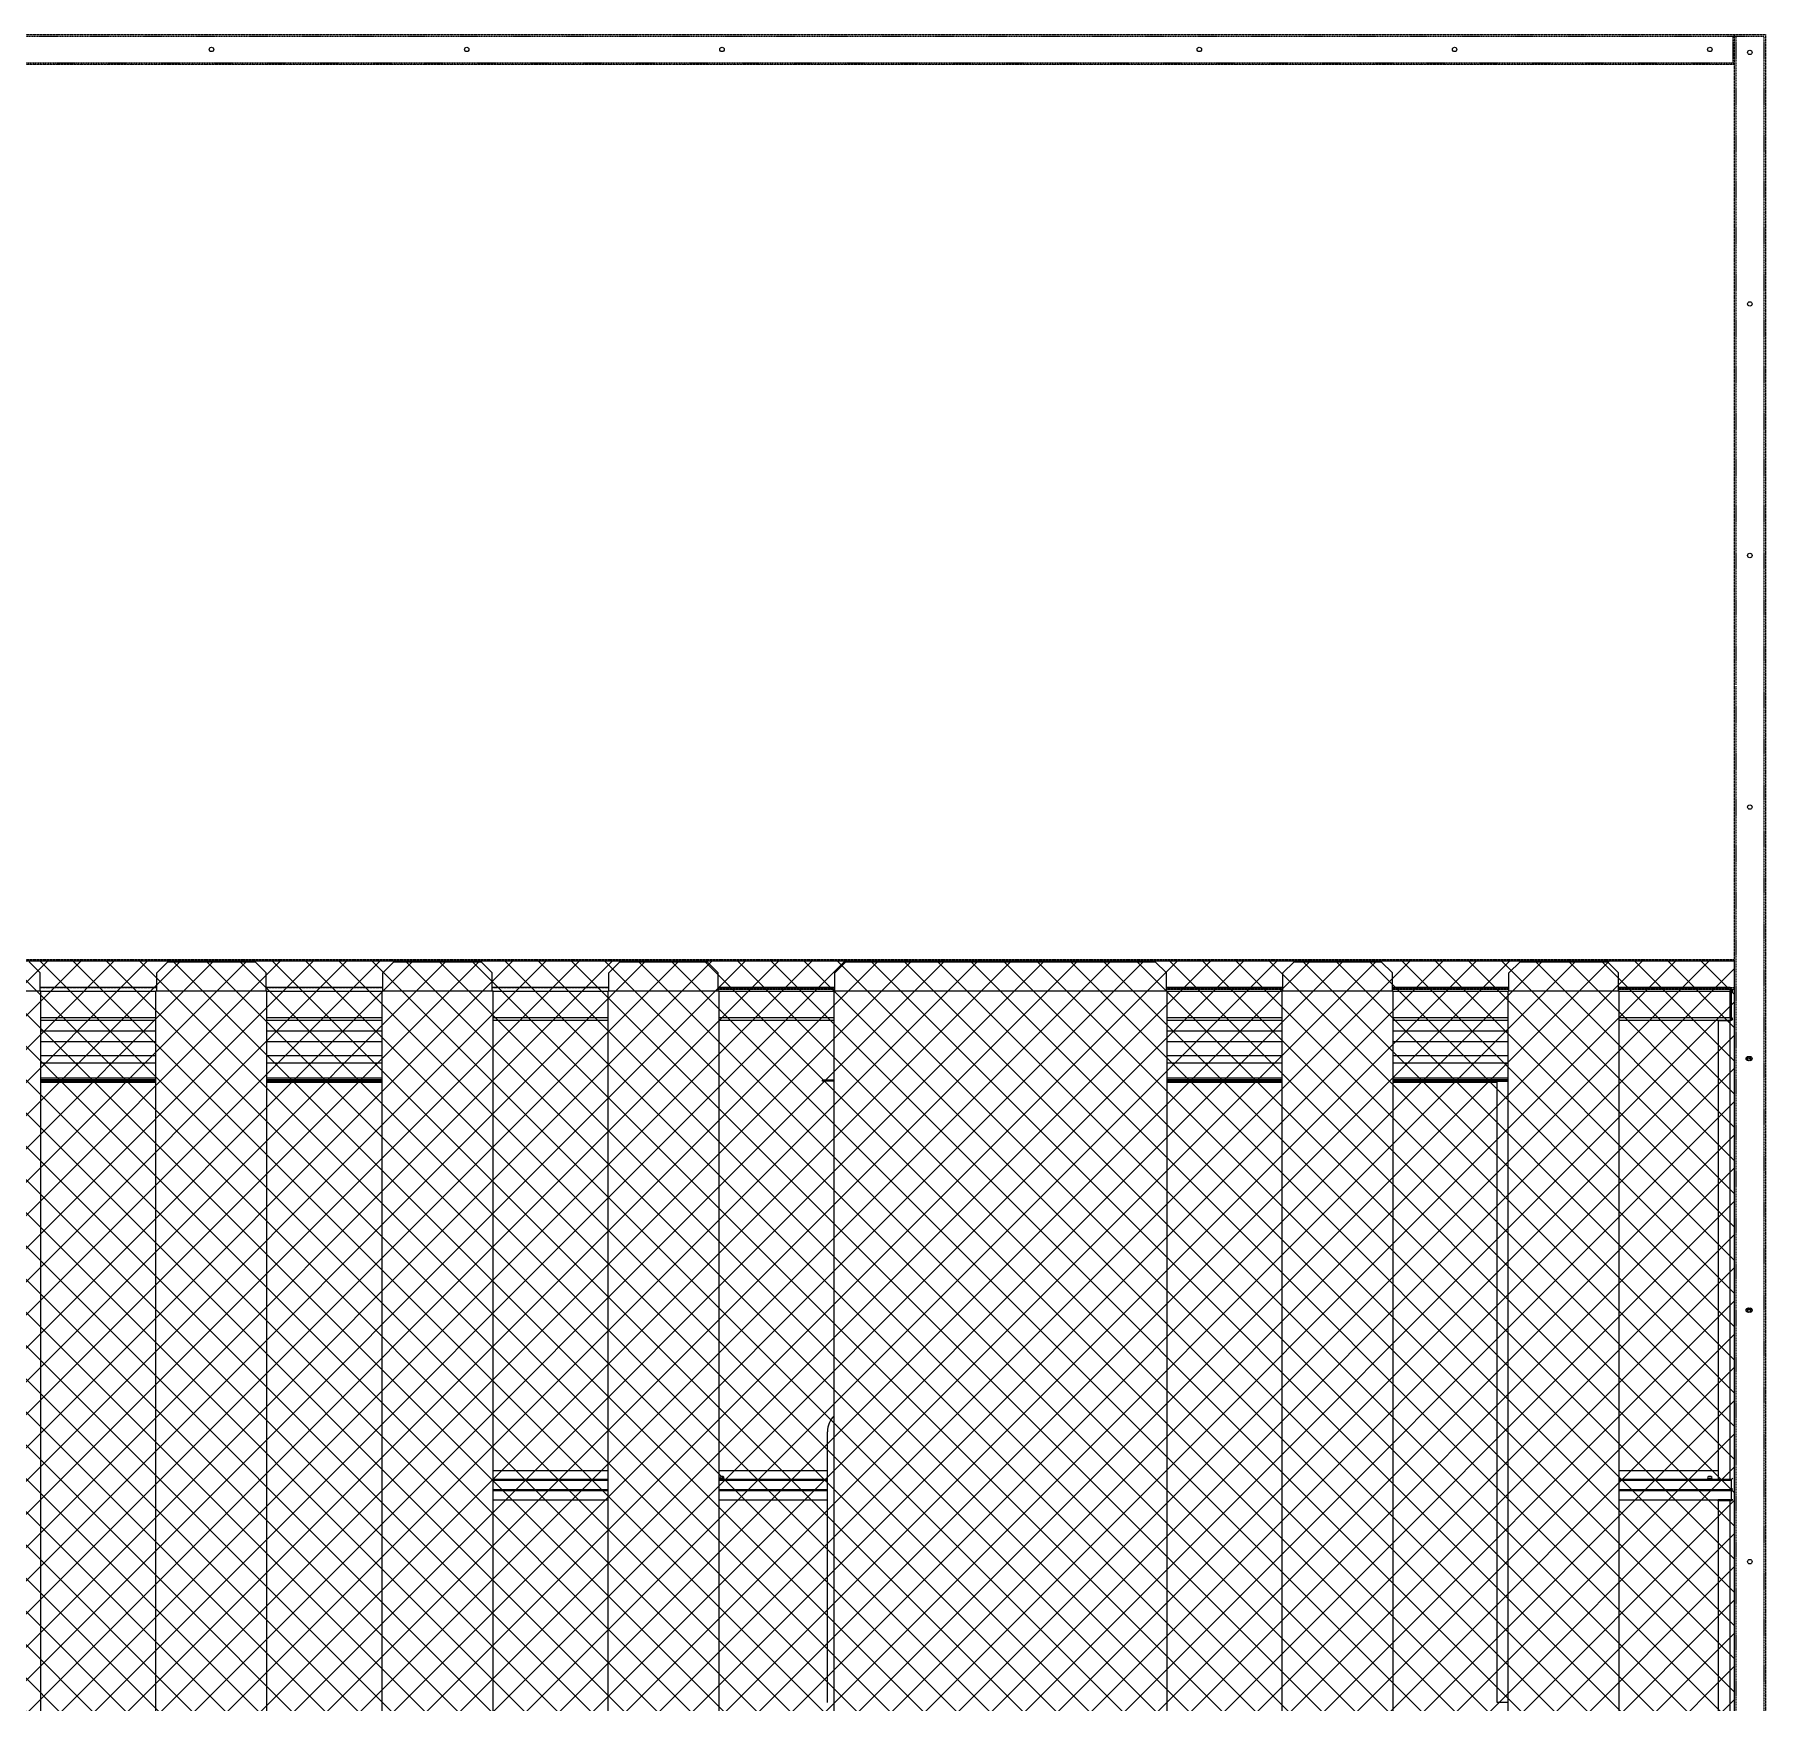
# Model space of a CAD drawing. Header units: millimetres. Extents: x -662582 to 33115, y -140469 to 24125.
# Drawn here: x 23709 to 26048, y 11156 to 13410 of the extents above; entities that cross this region are included whole.
import ezdxf

# ---------------------------------------------------------------- set-up
doc = ezdxf.new("R2010")
doc.units = ezdxf.units.MM
for name, pattern in [('CENTER', [2, 1.25, -0.25, 0.25, -0.25]), ('HIDDEN', [0.375, 0.25, -0.125]), ('HIDDENX2', [0.75, 0.5, -0.25])]:
    doc.linetypes.add(name, pattern=pattern)
doc.layers.add('center', color=1, linetype='CENTER')
doc.layers.add('HIDD', color=2, linetype='HIDDENX2')

# ---------------------------------------------------------------- blocks, each defined once
blk = doc.blocks.new('2')
at = {"lineweight": 20}
h = blk.add_hatch(dxfattribs=at)
h.set_pattern_fill('ANSI37', scale=10)
h.set_pattern_definition([(45, (-1559834.24, -423187.467), (-22.4506403, 22.4506403), []), (135, (-1559834.24, -423187.467), (-22.4506403, -22.4506403), [])])
h.paths.add_polyline_path([(26006.3, 9888.4), (26006.3, 12158.4), (21890.3, 12158.4), (21890.3, 9888.4)])
for p, q in [((21890.3, 12158.4), (26006.3, 12158.4)), ((23716.8, 12142.4), (23701.8, 12157.4)), ((23716.8, 12117.4), (23716.8, 12142.4)), ((23874.3, 12142.4), (23889.3, 12157.4)), ((23874.3, 12117.4), (23874.3, 12142.4)), ((23889.3, 12157.4), (24007.3, 12157.4)), ((24022.3, 12142.4), (24007.3, 12157.4)), ((24022.3, 12117.4), (24022.3, 12142.4)), ((24179.8, 12142.4), (24194.8, 12157.4)), ((24179.8, 12117.4), (24179.8, 12142.4)), ((24194.8, 12157.4), (24312.8, 12157.4)), ((24327.8, 12142.4), (24312.8, 12157.4)), ((24327.8, 12117.4), (24327.8, 12142.4)), ((24485.3, 12142.4), (24500.3, 12157.4)), ((24485.3, 12117.4), (24485.3, 12142.4)), ((24500.3, 12157.4), (24618.3, 12157.4)), ((24633.3, 12142.4), (24618.3, 12157.4)), ((24633.3, 12117.4), (24633.3, 12142.4)), ((24790.8, 12142.4), (24805.8, 12157.4)), ((24790.8, 12117.4), (24790.8, 12142.4)), ((24805.8, 12157.4), (25223.8, 12157.4)), ((25238.8, 12142.4), (25223.8, 12157.4)), ((25238.8, 12117.4), (25238.8, 12142.4)), ((25396.3, 12142.4), (25411.3, 12157.4)), ((25396.3, 12117.4), (25396.3, 12142.4)), ((25411.3, 12157.4), (25529.3, 12157.4)), ((25544.3, 12142.4), (25529.3, 12157.4)), ((25544.3, 12117.4), (25544.3, 12142.4)), ((25701.8, 12142.4), (25716.8, 12157.4)), ((25701.8, 12117.4), (25701.8, 12142.4)), ((25716.8, 12157.4), (25834.8, 12157.4)), ((25849.8, 12142.4), (25834.8, 12157.4)), ((25849.8, 12117.4), (25849.8, 12142.4)), ((26006.3, 12158.4), (26006.3, 9888.4)), ((23717.8, 12117.4), (23567.8, 12117.4)), ((23717.8, 9944.4), (23717.8, 12117.4)), ((23873.3, 9944.4), (23873.3, 12117.4)), ((24023.3, 12117.4), (23873.3, 12117.4)), ((24023.3, 9944.4), (24023.3, 12117.4)), ((24178.8, 9944.4), (24178.8, 12117.4)), ((24328.8, 12117.4), (24178.8, 12117.4)), ((24328.8, 9944.4), (24328.8, 12117.4)), ((24484.3, 9944.4), (24484.3, 12117.4)), ((24634.3, 12117.4), (24484.3, 12117.4)), ((24634.3, 9944.4), (24634.3, 12117.4)), ((24789.8, 9944.4), (24789.8, 12117.4)), ((25239.8, 12117.4), (24789.8, 12117.4)), ((25239.8, 9944.4), (25239.8, 12117.4)), ((25395.3, 9944.4), (25395.3, 12117.4)), ((25545.3, 12117.4), (25395.3, 12117.4)), ((25545.3, 9944.4), (25545.3, 12117.4)), ((25700.8, 9944.4), (25700.8, 12117.4)), ((25850.8, 12117.4), (25700.8, 12117.4)), ((25850.8, 9944.4), (25850.8, 12117.4))]:
    blk.add_line(p, q, dxfattribs=at)
at = {"color": 7, "lineweight": 20}
for p, q in [((23874.3, 12122.4), (23716.8, 12122.4)), ((23873.3, 12117), (23717.8, 12117)), ((24179.8, 12122.4), (24022.3, 12122.4)), ((24178.8, 12117), (24023.3, 12117)), ((24485.3, 12122.4), (24327.8, 12122.4)), ((24484.3, 12117), (24328.8, 12117)), ((24790.8, 12122.4), (24633.3, 12122.4)), ((24790.8, 12120.4), (24633.3, 12120.4)), ((24789.8, 12117), (24634.3, 12117)), ((25396.3, 12122.4), (25238.8, 12122.4)), ((25396.3, 12120.4), (25238.8, 12120.4)), ((25395.3, 12117), (25239.8, 12117)), ((25701.8, 12122.4), (25544.3, 12122.4)), ((25701.8, 12120.4), (25544.3, 12120.4)), ((25700.8, 12117), (25545.3, 12117)), ((26000.6, 12122.4), (25849.8, 12122.4)), ((25998.9, 12120.4), (25849.8, 12120.4)), ((26000.6, 12117), (25850.8, 12117)), ((23717.8, 12081.8), (23873.3, 12081.8)), ((23717.8, 12078.4), (23873.3, 12078.4)), ((24023.3, 12081.8), (24178.8, 12081.8)), ((24023.3, 12078.4), (24178.8, 12078.4)), ((24328.8, 12081.8), (24484.3, 12081.8)), ((24328.8, 12078.4), (24484.3, 12078.4)), ((24634.3, 12081.8), (24789.8, 12081.8)), ((24634.3, 12078.4), (24789.8, 12078.4)), ((25239.8, 12081.8), (25395.3, 12081.8)), ((25239.8, 12078.4), (25395.3, 12078.4)), ((25545.3, 12081.8), (25700.8, 12081.8)), ((25545.3, 12078.4), (25700.8, 12078.4)), ((25850.8, 12081.8), (26000.6, 12081.8)), ((25850.8, 12078.4), (26000.6, 12078.4))]:
    blk.add_line(p, q, dxfattribs=at)
at = {"color": 7, "lineweight": 20, "ltscale": 0.000824214}
blk.add_line((26000.9, 12120.4), (25998.9, 12120.4), dxfattribs=at)
at = {"color": 7, "lineweight": 20, "ltscale": 0.001131}
for p, q in [((26000.6, 12119.8), (26000.6, 12117)), ((26002.6, 12119.8), (26002.6, 12117))]:
    blk.add_line(p, q, dxfattribs=at)
at = {"color": 7, "lineweight": 20, "ltscale": 0.000414935}
for p, q in [((26001.3, 12119.4), (26000.6, 12118.7)), ((26003.3, 12119.4), (26002.6, 12118.7))]:
    blk.add_line(p, q, dxfattribs=at)
at = {"color": 7, "lineweight": 20, "ltscale": 0.014667}
for p, q in [((26000.6, 12081.8), (26000.6, 12117)), ((26002.6, 12081.8), (26002.6, 12117))]:
    blk.add_line(p, q, dxfattribs=at)
at = {"color": 7, "lineweight": 20, "ltscale": 0.000708334}
for p, q in [((26002.3, 12117), (26000.6, 12117)), ((26004.3, 12117), (26002.6, 12117)), ((26004.3, 11444.3), (26002.6, 11444.3))]:
    blk.add_line(p, q, dxfattribs=at)
at = {"color": 7, "lineweight": 20, "ltscale": 0.000566661}
blk.add_line((26002.3, 12120.4), (26001, 12120.4), dxfattribs=at)
at = {"color": 7, "lineweight": 20, "ltscale": 0.000125615}
blk.add_line((26002.3, 12120.4), (26002.3, 12120.1), dxfattribs=at)
at = {"color": 7, "lineweight": 20, "ltscale": 0.01525}
blk.add_line((26002.3, 12117), (26002.3, 12080.4), dxfattribs=at)
at = {"color": 7, "lineweight": 20, "ltscale": 0.000125312}
blk.add_line((26002.6, 12117), (26002.3, 12117), dxfattribs=at)
at = {"color": 7, "lineweight": 20, "ltscale": 0.000341772}
blk.add_line((25984.3, 12077.6), (25984.3, 12078.4), dxfattribs=at)
at = {"color": 7, "lineweight": 20, "ltscale": 0.006917}
for p, q in [((26000.9, 12077.6), (25984.3, 12077.6)), ((25984.3, 11457.7), (26000.9, 11457.7)), ((26000.9, 11430), (25984.3, 11430)), ((26000.9, 11428.7), (25984.3, 11428.7))]:
    blk.add_line(p, q, dxfattribs=at)
at = {"color": 7, "lineweight": 20, "ltscale": 0.258309}
for p, q in [((25984.3, 12077.6), (25984.3, 11457.7)), ((26000.9, 11457.7), (26000.9, 12077.6))]:
    blk.add_line(p, q, dxfattribs=at)
at = {"color": 7, "lineweight": 20, "ltscale": 0.001417}
for p, q in [((26000.6, 12081.8), (26000.6, 12078.4)), ((26002.6, 12081.8), (26002.6, 12078.4))]:
    blk.add_line(p, q, dxfattribs=at)
at = {"color": 7, "lineweight": 20, "ltscale": 0.000708333}
for p, q in [((26002.3, 12080.4), (26000.6, 12080.4)), ((26004.3, 12080.4), (26002.6, 12080.4))]:
    blk.add_line(p, q, dxfattribs=at)
at = {"color": 7, "lineweight": 20, "ltscale": 0.000833341}
blk.add_line((26000.6, 12078.4), (26002.6, 12078.4), dxfattribs=at)
at = {"color": 7, "lineweight": 20, "ltscale": 0.000133398}
blk.add_line((26000.9, 12078.1), (26000.9, 12078.4), dxfattribs=at)
at = {"color": 7, "lineweight": 20, "ltscale": 0.000208374}
blk.add_line((26000.9, 12077.6), (26000.9, 12078.1), dxfattribs=at)
at = {"color": 7, "lineweight": 20, "ltscale": 0.000125}
blk.add_line((26002.3, 12081.8), (26002.6, 12081.8), dxfattribs=at)
at = {"color": 7, "lineweight": 20, "ltscale": 0.000152655}
blk.add_line((26004.3, 12080.3), (26004, 12080.3), dxfattribs=at)
at = {"color": 0, "lineweight": 20}
for p, q in [((23873.3, 12063.4), (23717.8, 12063.4)), ((23717.8, 12049.3), (23873.3, 12049.3)), ((24178.8, 12063.4), (24023.3, 12063.4)), ((24023.3, 12049.3), (24178.8, 12049.3)), ((25395.3, 12063.4), (25239.8, 12063.4)), ((25239.8, 12049.3), (25395.3, 12049.3)), ((25700.8, 12063.4), (25545.3, 12063.4)), ((25545.3, 12049.3), (25700.8, 12049.3)), ((23873.3, 12030.1), (23717.8, 12030.1)), ((24178.8, 12030.1), (24023.3, 12030.1)), ((25395.3, 12030.1), (25239.8, 12030.1)), ((25700.8, 12030.1), (25545.3, 12030.1)), ((23717.8, 12020.5), (23873.3, 12020.5)), ((24023.3, 12020.5), (24178.8, 12020.5)), ((25239.8, 12020.5), (25395.3, 12020.5)), ((25545.3, 12020.5), (25700.8, 12020.5))]:
    blk.add_line(p, q, dxfattribs=at)
at = {"color": 7, "lineweight": 20, "ltscale": 0.2695}
for p, q in [((23873.3, 11999.8), (23717.8, 11999.8)), ((24178.8, 11999.8), (24023.3, 11999.8)), ((25395.3, 11999.8), (25239.8, 11999.8)), ((25700.8, 11999.8), (25545.3, 11999.8)), ((23873.3, 11997.8), (23717.8, 11997.8)), ((24178.8, 11997.8), (24023.3, 11997.8)), ((25395.3, 11997.8), (25239.8, 11997.8)), ((25700.8, 11997.8), (25545.3, 11997.8))]:
    blk.add_line(p, q, dxfattribs=at)
at = {"color": 7, "lineweight": 20, "ltscale": 0.251167}
for p, q in [((23717.8, 11997.8), (23873.3, 11997.8)), ((23717.8, 11995.8), (23873.3, 11995.8)), ((24023.3, 11997.8), (24178.8, 11997.8)), ((24023.3, 11995.8), (24178.8, 11995.8)), ((25239.8, 11997.8), (25395.3, 11997.8)), ((25239.8, 11995.8), (25395.3, 11995.8)), ((25545.3, 11997.8), (25700.8, 11997.8)), ((25545.3, 11995.8), (25700.8, 11995.8))]:
    blk.add_line(p, q, dxfattribs=at)
at = {"color": 7, "lineweight": 20, "ltscale": 0.2225}
for p, q in [((23717.8, 11994.4), (23873.3, 11994.4)), ((24023.3, 11994.4), (24178.8, 11994.4)), ((25239.8, 11994.4), (25395.3, 11994.4)), ((25545.3, 11994.4), (25686, 11994.4))]:
    blk.add_line(p, q, dxfattribs=at)
at = {"color": 7, "lineweight": 20, "ltscale": 0.000666667}
blk.add_line((24773.6, 11997.4), (24773.6, 11995.8), dxfattribs=at)
at = {"color": 7, "lineweight": 20, "ltscale": 0.0155}
for p, q in [((24789.8, 11997.4), (24773.6, 11997.4)), ((24789.8, 11995.8), (24773.6, 11995.8)), ((25686, 11995.8), (25700.8, 11995.8)), ((25700.8, 11156.2), (25686, 11156.2))]:
    blk.add_line(p, q, dxfattribs=at)
at = {"color": 7, "lineweight": 20, "ltscale": 0.349833}
blk.add_line((25686, 11156.2), (25686, 11995.8), dxfattribs=at)
at = {"color": 7, "lineweight": 20, "ltscale": 0.152458}
blk.add_line((24780.8, 11156.2), (24780.8, 11522.1), dxfattribs=at)
at = {"color": 7, "lineweight": 20, "ltscale": 0.20484}
for p, q in [((24484.3, 11469.1), (24328.8, 11469.1)), ((24780.8, 11469.1), (24634.3, 11469.1)), ((24484.3, 11457.4), (24328.8, 11457.4)), ((24484.3, 11456.1), (24328.8, 11456.1)), ((24484.3, 11443.4), (24328.8, 11443.4)), ((24484.3, 11442.2), (24328.8, 11442.2)), ((24780.8, 11457.4), (24634.3, 11457.4)), ((24780.8, 11456.1), (24634.3, 11456.1)), ((24780.8, 11443.4), (24634.3, 11443.4)), ((24780.8, 11442.2), (24634.3, 11442.2)), ((24328.8, 11430.2), (24484.3, 11430.2)), ((24634.3, 11430.2), (24780.8, 11430.2))]:
    blk.add_line(p, q, dxfattribs=at)
at = {"color": 7, "lineweight": 20, "ltscale": 0.094629}
blk.add_line((25984.3, 11469.1), (25850.8, 11469.1), dxfattribs=at)
at = {"color": 7, "lineweight": 20, "ltscale": 0.102254}
for p, q in [((26002.6, 11457.4), (25850.8, 11457.4)), ((26002.6, 11456.1), (25850.8, 11456.1)), ((26002.6, 11442.2), (25850.8, 11442.2))]:
    blk.add_line(p, q, dxfattribs=at)
at = {"color": 7, "lineweight": 20, "ltscale": 0.102253}
for p, q in [((26002.6, 11443.4), (25850.8, 11443.4)), ((25850.8, 11430.2), (26002.6, 11430.2))]:
    blk.add_line(p, q, dxfattribs=at)
at = {"color": 7, "lineweight": 20, "ltscale": 0.000183495}
blk.add_line((26002.3, 11457.9), (26002.3, 11457.4), dxfattribs=at)
at = {"color": 7, "lineweight": 20, "ltscale": 0.000535656}
for p, q in [((26002.6, 11456.1), (26002.6, 11457.4)), ((25984.3, 11428.7), (25984.3, 11430))]:
    blk.add_line(p, q, dxfattribs=at)
at = {"color": 7, "lineweight": 20, "ltscale": 0.005298}
blk.add_line((26002.6, 11443.4), (26002.6, 11456.1), dxfattribs=at)
at = {"color": 7, "lineweight": 20, "ltscale": 4.87896e-05}
blk.add_line((26002.6, 11444.2), (26002.6, 11444.3), dxfattribs=at)
at = {"color": 7, "lineweight": 20, "ltscale": 0.000506051}
blk.add_line((26002.6, 11442.2), (26002.6, 11443.4), dxfattribs=at)
at = {"color": 7, "lineweight": 20, "ltscale": 0.004993}
blk.add_line((26002.6, 11430.2), (26002.6, 11442.2), dxfattribs=at)
at = {"color": 7, "lineweight": 20, "ltscale": 0.215196}
for p, q in [((25984.3, 11428.7), (25984.3, 10912.2)), ((26000.9, 10912.2), (26000.9, 11428.7))]:
    blk.add_line(p, q, dxfattribs=at)
at = {"color": 7, "lineweight": 20, "ltscale": 0.000102715}
for p, q in [((26000.9, 11430), (26000.9, 11430.2)), ((26002.3, 11430.2), (26002.3, 11430))]:
    blk.add_line(p, q, dxfattribs=at)
at = {"color": 7, "lineweight": 20, "ltscale": 0.000833333}
blk.add_line((26004.3, 11430), (26002.3, 11430), dxfattribs=at)
at = {"color": 0}
for points in [[(24328.8, 12081.8), (24484.3, 12081.8)], [(24634.3, 12081.8), (24789.8, 12081.8)]]:
    blk.add_lwpolyline(points, dxfattribs=at)
at = {"color": 7, "lineweight": 20}
for centre in [(23948.3, 13390.4), (24293.3, 13390.4), (24638.3, 13390.4), (25283.3, 13390.4), (25628.3, 13390.4), (25973.3, 13390.4), (26027.3, 13386.4), (26027.3, 13046.4), (26027.3, 12706.4), (26027.3, 12366.4), (26025.3, 12026.4), (26027.3, 12026.4), (26025.3, 11686.4), (26027.3, 11686.4), (26027.3, 11346.4)]:
    blk.add_circle(centre, 3, dxfattribs=at)
for centre, radius, start, end in [((25998.9, 12117), 3.4, 0, 90), ((26000.9, 12117), 3.4, 0.6015, 90), ((25998.9, 12081.8), 3.4, 300, 335.6845), ((26000.9, 12081.8), 3.4, 300, 335.6845), ((26025.3, 12022.4), 4.5, 49.1956, 130.8105), ((26025.3, 11682.4), 4.5, 49.1956, 130.8105), ((24810.8, 11522.1), 30, 134.4485, 180)]:
    blk.add_arc(centre, radius, start, end, dxfattribs=at)
for centre, major_axis, start_param, end_param in [((26000.9, 12080.3), (3.4, 0), 4.712389, 6.271742), ((24638.3, 11459.7), (3, 0), 1.070796, 3.141564), ((24638.3, 11459.7), (3, 0), 6.283156, 7.353982), ((25973.3, 11459.7), (3, 0), 1.070796, 3.141564), ((25973.3, 11459.7), (3, 0), 6.283156, 7.353982), ((24638.3, 11459.7), (3, 0), 3.141564, 6.283156), ((24638.3, 11455.9), (-4.5, 0), 4.202452, 5.222326), ((25973.3, 11459.7), (3, 0), 3.141564, 6.283156), ((25973.3, 11455.9), (-4.5, 0), 4.202452, 5.222326), ((26000.9, 11459.9), (3.4, 0), 4.712389, 6.269502), ((26000.9, 11430.9), (1.4, 0), 4.712389, 5.470602), ((26000.9, 11430.9), (3.4, 0), 4.712389, 5.858796)]:
    blk.add_ellipse(centre, major_axis=major_axis, ratio=0.642788, start_param=start_param, end_param=end_param, dxfattribs=at)
for points in [[(26000.6, 12119.8), (26000.3, 12120), (26000, 12120.2), (25999.6, 12120.4), (25999.3, 12120.4), (25998.9, 12120.4)], [(26002.6, 12119.8), (26002.3, 12120), (26002, 12120.2), (26001.6, 12120.4), (26001.3, 12120.4), (26000.9, 12120.4)]]:
    blk.add_open_spline(points, degree=5, dxfattribs=at)
at = {"layer": 'center', "lineweight": 20}
for p, q in [((21848.3, 13410.4), (26048.3, 13410.4)), ((26006.3, 13410.4), (26006.3, 9935.4)), ((26048.3, 13410.4), (26048.3, 9810.4)), ((21890.3, 13370.4), (26006.3, 13370.4)), ((21890.3, 12160.4), (26006.3, 12160.4)), ((24633.3, 12120.4), (24790.8, 12120.4)), ((25238.8, 12120.4), (25396.3, 12120.4)), ((25544.3, 12120.4), (25701.8, 12120.4)), ((25849.8, 12120.4), (26006.3, 12120.4))]:
    blk.add_line(p, q, dxfattribs=at)
at = {"layer": 'center', "color": 2, "lineweight": 20}
for p, q in [((21890.3, 12158.4), (26006.3, 12158.4)), ((23716.8, 12122.4), (23874.3, 12122.4)), ((24022.3, 12122.4), (24179.8, 12122.4)), ((24327.8, 12122.4), (24485.3, 12122.4)), ((24633.3, 12122.4), (24790.8, 12122.4)), ((25238.8, 12122.4), (25396.3, 12122.4)), ((25544.3, 12122.4), (25701.8, 12122.4)), ((25849.8, 12122.4), (26006.3, 12122.4))]:
    blk.add_line(p, q, dxfattribs=at)
at = {"layer": 'HIDD', "linetype": 'HIDDEN', "lineweight": 20}
for p, q in [((21850.3, 13408.4), (26046.3, 13408.4)), ((26004.3, 13408.4), (26004.3, 13372.4)), ((26008.3, 13408.4), (26008.3, 12531.6)), ((26046.3, 13408.4), (26046.3, 9937.4)), ((21890.3, 13372.4), (26006.3, 13372.4)), ((26008.3, 12529.6), (26008.3, 9937.4))]:
    blk.add_line(p, q, dxfattribs=at)

msp = doc.modelspace()

# ---------------------------------------------------------------- block references
msp.add_blockref('2', (0, 0))

doc.saveas('drawing.dxf')
